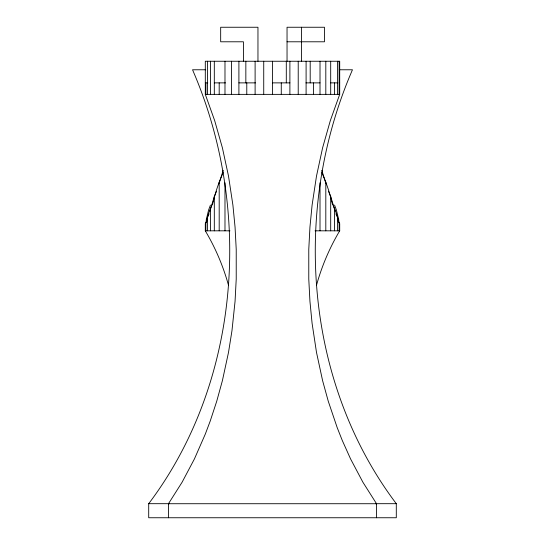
<?xml version="1.0" encoding="UTF-8"?>
<svg xmlns="http://www.w3.org/2000/svg" width="545" height="545" viewBox="0 0 545 545"><rect width="100%" height="100%" fill="white"/><g stroke="black" fill="none" stroke-linecap="round" stroke-linejoin="round"><path stroke-width="0.82" d="M223.218 172.567C218.749 182.452 215.241 192.787 212.809 203.353C209.92 209.028 207.809 215.125 206.759 221.406L205.302 223.832L205.302 230.821C215.425 247.852 223.252 266.239 228.519 285.342M206.133 220.309L208.592 210.057L210.418 205.104M209.954 211.044L214.308 196.513L216.542 191.241M316.482 285.342C321.748 266.239 329.575 247.852 339.699 230.821L339.699 223.832L338.241 221.406C337.192 215.125 335.08 209.028 332.191 203.353C329.759 192.787 326.251 182.452 321.782 172.567M205.881 222.367L207.591 216.801L209.11 213.912M219.192 183.127L223.218 170.319M339.365 224.758L339.699 223.832M168.466 517.75L168.466 503.723L182.112 482.196L194.429 458.924L205.302 434.099L210.179 421.169L216.753 401.181L222.415 380.587L228.519 352.322L231.972 330.651L235.059 301.303L236.223 279.088L236.223 249.378L235.059 227.163L232.906 205.118L228.519 176.151L222.415 147.886L214.655 120.554L205.302 94.367L205.302 61.251L339.699 61.251L339.699 94.367L330.345 120.554L322.586 147.886L316.482 176.151L312.094 205.118L309.942 227.163L308.777 249.378L308.777 279.088L309.942 301.303L312.094 323.355L316.482 352.322L322.586 380.587L328.247 401.181L337.212 427.675L342.274 440.442L350.571 458.924L362.888 482.196L376.534 503.723L376.534 517.75M339.262 69.774L352.465 69.774C292.14 208.524 304.124 381.486 396.297 503.689L396.297 517.75L148.703 517.75L148.703 503.689C240.876 381.486 252.86 208.524 192.535 69.774L205.738 69.774M287.038 41.788L324.466 41.788L324.466 27.25L287.038 27.25L287.038 61.292M205.302 82.874L207.754 82.874M214.308 82.874L225.528 82.874M238.901 82.874L255.489 82.874M272.5 82.874L289.892 82.874M305.949 82.874L320.017 82.874M330.692 82.874L337.409 82.874M339.119 82.874L339.699 82.874M205.302 94.367L339.699 94.367M205.302 230.821L229.942 230.821M315.058 230.821L339.699 230.821M148.703 503.689L169.379 503.689M375.621 503.689L396.297 503.689M168.466 503.723L376.534 503.723M335.89 213.912L337.409 216.801L339.119 222.367M328.458 191.241L330.692 196.513L335.046 211.044M334.582 205.104L336.408 210.057L338.867 220.309M205.302 223.832L205.635 224.758M321.782 170.319L325.808 183.127M339.119 61.251L339.119 94.367M339.119 222.217L339.119 230.821M337.409 61.251L337.409 94.367M337.409 217.046L337.409 230.821M334.582 82.874L334.582 94.367M334.582 208.394L334.582 230.821M330.692 61.251L330.692 94.367M330.692 196.513L330.692 230.821M325.808 61.251L325.808 94.367M325.808 182.03L325.808 230.821M320.017 61.251L320.017 94.367M320.017 182.813L320.017 230.821M313.409 82.874L313.409 94.367M310.194 61.251L310.194 82.874M306.099 61.251L306.099 94.367M301.576 27.25L301.576 61.292M298.217 61.251L298.217 94.367M289.892 61.251L289.892 94.367M286.295 61.251L286.295 82.874M281.268 82.874L281.268 94.367M272.5 61.251L272.5 94.367M263.732 61.251L263.732 94.367M257.962 61.292L257.962 27.25L220.671 27.25L220.671 41.788L243.424 41.788L243.424 61.292M255.108 61.251L255.108 94.367M246.783 82.874L246.783 94.367M245.843 61.251L245.843 82.874M238.901 61.251L238.901 94.367M231.591 61.251L231.591 94.367M224.983 61.251L224.983 94.367M224.983 182.813L224.983 230.821M219.192 82.874L219.192 94.367M219.192 182.03L219.192 230.821M214.308 61.251L214.308 94.367M214.308 196.513L214.308 230.821M210.418 61.251L210.418 94.367M210.418 208.394L210.418 230.821M207.591 61.251L207.591 94.367M207.591 217.046L207.591 230.821M205.881 82.874L205.881 94.367M205.881 222.217L205.881 230.821"/></g></svg>
